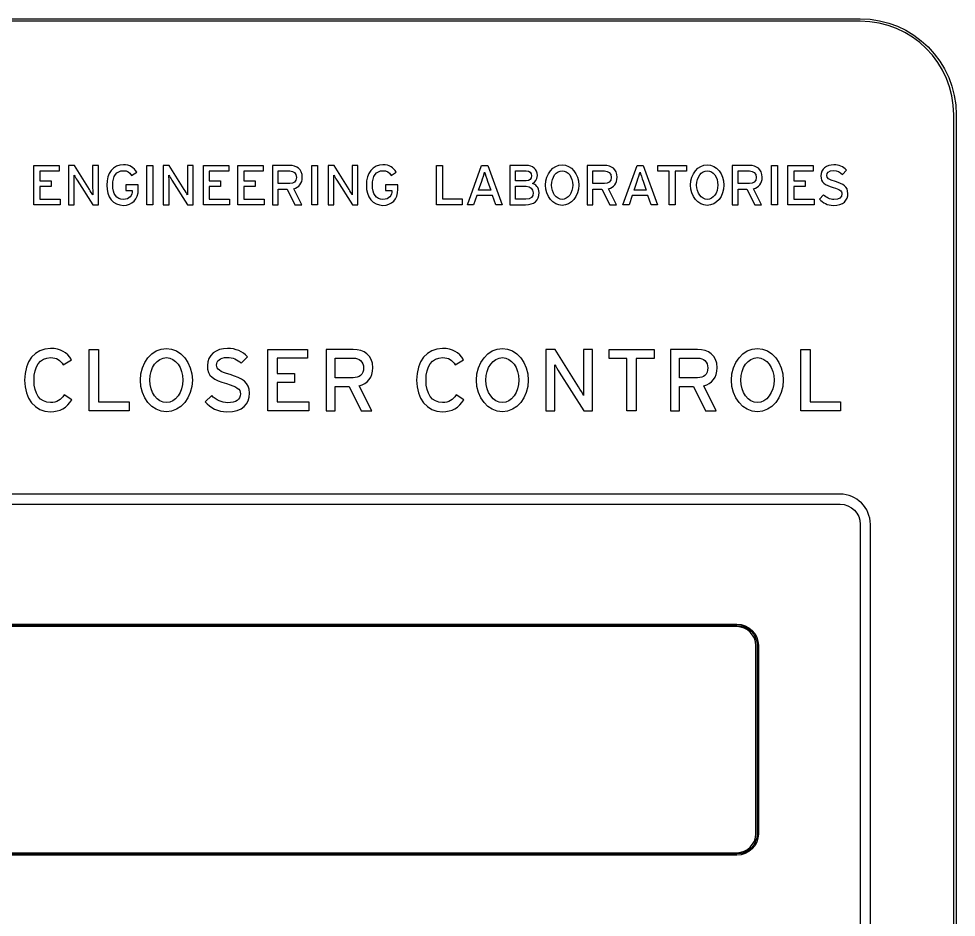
# Model space of a CAD drawing. Extents: x 5.5 to 12.5, y 5.1 to 18.5.
# Drawn here: x 8.799 to 12.51, y 14.94 to 18.498 of the extents above; entities that cross this region are included whole.
import ezdxf

# ---------------------------------------------------------------- set-up
doc = ezdxf.new("R2010")
doc.units = 0
doc.header["$MEASUREMENT"] = 0
doc.layers.get('0').update_dxf_attribs({"linetype": 'CONTINUOUS'})

msp = doc.modelspace()

# ---------------------------------------------------------------- linework, layer by layer
at = {"color": 7}
for points in [[(8.8589, 17.7617), (8.8589, 17.9173), (8.9591, 17.9173), (8.9591, 17.8947), (8.8821, 17.8947), (8.8821, 17.8563), (8.9269, 17.8563), (8.9269, 17.8335), (8.8821, 17.8335), (8.8821, 17.7844), (8.9624, 17.7844), (8.9624, 17.7617)], [(9.3061, 17.7617), (9.3061, 17.9173), (9.3293, 17.9173), (9.3293, 17.7617)], [(9.5297, 17.7617), (9.5297, 17.9173), (9.6299, 17.9173), (9.6299, 17.8947), (9.5527, 17.8947), (9.5527, 17.8563), (9.5975, 17.8563), (9.5975, 17.8335), (9.5527, 17.8335), (9.5527, 17.7844), (9.633, 17.7844), (9.633, 17.7617)], [(9.6661, 17.7617), (9.6661, 17.9173), (9.7663, 17.9173), (9.7663, 17.8947), (9.6895, 17.8947), (9.6895, 17.8563), (9.7343, 17.8563), (9.7343, 17.8335), (9.6895, 17.8335), (9.6895, 17.7844), (9.7698, 17.7844), (9.7698, 17.7617)], [(9.9582, 17.7617), (9.9582, 17.9173), (9.9816, 17.9173), (9.9816, 17.7617)], [(10.4526, 17.7617), (10.4526, 17.9173), (10.4757, 17.9173), (10.4757, 17.7846), (10.5532, 17.7846), (10.5532, 17.7617)], [(10.6872, 17.7617), (10.6741, 17.7986), (10.6121, 17.7986), (10.599, 17.7617), (10.5749, 17.7617), (10.6307, 17.9173), (10.6555, 17.9173), (10.7124, 17.7617)], [(11.3025, 17.7617), (11.2894, 17.7986), (11.227, 17.7986), (11.2143, 17.7617), (11.1898, 17.7617), (11.246, 17.9173), (11.2708, 17.9173), (11.3273, 17.7617)], [(11.3969, 17.8943), (11.3969, 17.7617), (11.3735, 17.7617), (11.3735, 17.8943), (11.3283, 17.8943), (11.3283, 17.9173), (11.442, 17.9173), (11.442, 17.8943)], [(11.7783, 17.7617), (11.7783, 17.9173), (11.8017, 17.9173), (11.8017, 17.7617)], [(11.8434, 17.7617), (11.8434, 17.9173), (11.9436, 17.9173), (11.9436, 17.8947), (11.8668, 17.8947), (11.8668, 17.8563), (11.9112, 17.8563), (11.9112, 17.8335), (11.8668, 17.8335), (11.8668, 17.7844), (11.9467, 17.7844), (11.9467, 17.7617)], [(9.078, 16.9457), (9.078, 17.1888), (9.1145, 17.1888), (9.1145, 16.9816), (9.2356, 16.9816), (9.2356, 16.9457)], [(9.7846, 16.9457), (9.7846, 17.1888), (9.9413, 17.1888), (9.9413, 17.1535), (9.8211, 17.1535), (9.8211, 17.0934), (9.8907, 17.0934), (9.8907, 17.0579), (9.8211, 17.0579), (9.8211, 16.9812), (9.9465, 16.9812), (9.9465, 16.9457)], [(11.2426, 17.1531), (11.2426, 16.9457), (11.206, 16.9457), (11.206, 17.1531), (11.1354, 17.1531), (11.1354, 17.1888), (11.3135, 17.1888), (11.3135, 17.1531)], [(11.8947, 16.9457), (11.8947, 17.1888), (11.9312, 17.1888), (11.9312, 16.9816), (12.0521, 16.9816), (12.0521, 16.9457)]]:
    msp.add_lwpolyline(points, close=True, dxfattribs=at)
for centre, major_axis, ratio in [((10.9497, 17.8396), (0, -0.0803), 0.819742), ((10.9497, 17.8396), (0, 0.0568), 0.739394), ((11.524, 17.8396), (0, -0.0803), 0.819742), ((11.524, 17.8396), (0, 0.0568), 0.739394), ((9.3829, 17.0673), (0, -0.1254), 0.820055), ((10.713, 17.0673), (0, -0.1254), 0.818681), ((11.7225, 17.0673), (0, -0.1254), 0.818681), ((9.3829, 17.0673), (0, 0.0889), 0.738372), ((10.713, 17.0673), (0, 0.0889), 0.736434), ((11.7225, 17.0673), (0, 0.0889), 0.74031)]:
    msp.add_ellipse(centre, major_axis=major_axis, ratio=ratio, dxfattribs=at)
for points, knots in [([(5.8796, 18.4983), (5.6701, 18.4983), (5.4996, 18.3279), (5.4996, 18.1183), (5.4996, 18.1183), (5.4996, 5.8684), (5.4996, 5.8684), (5.4996, 5.6589), (5.6701, 5.4884), (5.8796, 5.4884), (5.8796, 5.4884), (12.1297, 5.4884), (12.1297, 5.4884), (12.3391, 5.4884), (12.5097, 5.6589), (12.5097, 5.8684), (12.5097, 5.8684), (12.5097, 18.1183), (12.5097, 18.1183), (12.5097, 18.3279), (12.3391, 18.4983), (12.1297, 18.4983), (12.1297, 18.4983), (5.8796, 18.4983), (5.8796, 18.4983)], [0, 0, 0, 0, 1, 1, 1, 2, 2, 2, 3, 3, 3, 4, 4, 4, 5, 5, 5, 6, 6, 6, 7, 7, 7, 8, 8, 8, 8]), ([(5.5096, 5.8684), (5.5096, 5.8684), (5.5096, 18.1183), (5.5096, 18.1183), (5.5096, 18.3224), (5.6756, 18.4883), (5.8796, 18.4883), (5.8796, 18.4883), (12.1297, 18.4883), (12.1297, 18.4883), (12.3336, 18.4883), (12.4997, 18.3224), (12.4997, 18.1183), (12.4997, 18.1183), (12.4997, 5.8684), (12.4997, 5.8684), (12.4997, 5.6644), (12.3336, 5.4984), (12.1297, 5.4984), (12.1297, 5.4984), (5.8796, 5.4984), (5.8796, 5.4984), (5.6756, 5.4984), (5.5096, 5.6644), (5.5096, 5.8684)], [0, 0, 0, 0, 1, 1, 1, 2, 2, 2, 3, 3, 3, 4, 4, 4, 5, 5, 5, 6, 6, 6, 7, 7, 7, 8, 8, 8, 8]), ([(9.0916, 17.7617), (9.0916, 17.7617), (9.0296, 17.8594), (9.0296, 17.8594), (9.0258, 17.8651), (9.0205, 17.8744), (9.0181, 17.8785), (9.0181, 17.8726), (9.0182, 17.8511), (9.0182, 17.8425), (9.0182, 17.8425), (9.0182, 17.7617), (9.0182, 17.7617), (9.0182, 17.7617), (8.9955, 17.7617), (8.9955, 17.7617), (8.9955, 17.7617), (8.9955, 17.9173), (8.9955, 17.9173), (8.9955, 17.9173), (9.0193, 17.9173), (9.0193, 17.9173), (9.0193, 17.9173), (9.0785, 17.8223), (9.0785, 17.8223), (9.0825, 17.816), (9.0892, 17.8044), (9.0913, 17.8005), (9.0913, 17.8061), (9.0911, 17.8284), (9.0911, 17.8372), (9.0911, 17.8372), (9.0911, 17.9173), (9.0911, 17.9173), (9.0911, 17.9173), (9.1138, 17.9173), (9.1138, 17.9173), (9.1138, 17.9173), (9.1138, 17.7617), (9.1138, 17.7617), (9.1138, 17.7617), (9.0916, 17.7617), (9.0916, 17.7617)], [0, 0, 0, 0, 1, 1, 1, 2, 2, 2, 3, 3, 3, 4, 4, 4, 5, 5, 5, 6, 6, 6, 7, 7, 7, 8, 8, 8, 9, 9, 9, 10, 10, 10, 11, 11, 11, 12, 12, 12, 13, 13, 13, 14, 14, 14, 14]), ([(9.2127, 17.7593), (9.1724, 17.7593), (9.1469, 17.7924), (9.1469, 17.8396), (9.1469, 17.8866), (9.1724, 17.9198), (9.2127, 17.9198), (9.238, 17.9198), (9.2549, 17.9095), (9.2656, 17.8907), (9.2656, 17.8907), (9.2451, 17.878), (9.2451, 17.878), (9.2372, 17.8907), (9.2287, 17.8964), (9.2127, 17.8964), (9.1855, 17.8964), (9.1707, 17.8744), (9.1707, 17.8396), (9.1707, 17.8046), (9.1855, 17.7827), (9.2127, 17.7827), (9.238, 17.7827), (9.248, 17.7993), (9.248, 17.8175), (9.248, 17.8175), (9.248, 17.8182), (9.248, 17.8182), (9.248, 17.8182), (9.2227, 17.8182), (9.2227, 17.8182), (9.2227, 17.8182), (9.2227, 17.8406), (9.2227, 17.8406), (9.2227, 17.8406), (9.2718, 17.8406), (9.2718, 17.8406), (9.2718, 17.8406), (9.2718, 17.8227), (9.2718, 17.8227), (9.2718, 17.7827), (9.2473, 17.7593), (9.2127, 17.7593)], [0, 0, 0, 0, 1, 1, 1, 2, 2, 2, 3, 3, 3, 4, 4, 4, 5, 5, 5, 6, 6, 6, 7, 7, 7, 8, 8, 8, 9, 9, 9, 10, 10, 10, 11, 11, 11, 12, 12, 12, 13, 13, 13, 14, 14, 14, 14]), ([(9.467, 17.7617), (9.467, 17.7617), (9.4049, 17.8594), (9.4049, 17.8594), (9.4011, 17.8651), (9.3956, 17.8744), (9.3932, 17.8785), (9.3932, 17.8726), (9.3936, 17.8511), (9.3936, 17.8425), (9.3936, 17.8425), (9.3936, 17.7617), (9.3936, 17.7617), (9.3936, 17.7617), (9.3708, 17.7617), (9.3708, 17.7617), (9.3708, 17.7617), (9.3708, 17.9173), (9.3708, 17.9173), (9.3708, 17.9173), (9.3946, 17.9173), (9.3946, 17.9173), (9.3946, 17.9173), (9.4539, 17.8223), (9.4539, 17.8223), (9.4576, 17.816), (9.4645, 17.8044), (9.4666, 17.8005), (9.4666, 17.8061), (9.4666, 17.8284), (9.4666, 17.8372), (9.4666, 17.8372), (9.4666, 17.9173), (9.4666, 17.9173), (9.4666, 17.9173), (9.489, 17.9173), (9.489, 17.9173), (9.489, 17.9173), (9.489, 17.7617), (9.489, 17.7617), (9.489, 17.7617), (9.467, 17.7617), (9.467, 17.7617)], [0, 0, 0, 0, 1, 1, 1, 2, 2, 2, 3, 3, 3, 4, 4, 4, 5, 5, 5, 6, 6, 6, 7, 7, 7, 8, 8, 8, 9, 9, 9, 10, 10, 10, 11, 11, 11, 12, 12, 12, 13, 13, 13, 14, 14, 14, 14]), ([(9.8869, 17.8253), (9.8869, 17.8253), (9.9186, 17.7617), (9.9186, 17.7617), (9.9186, 17.7617), (9.8917, 17.7617), (9.8917, 17.7617), (9.8917, 17.7617), (9.8607, 17.8234), (9.8607, 17.8234), (9.8607, 17.8234), (9.8259, 17.8234), (9.8259, 17.8234), (9.8259, 17.8234), (9.8259, 17.7617), (9.8259, 17.7617), (9.8259, 17.7617), (9.8028, 17.7617), (9.8028, 17.7617), (9.8028, 17.7617), (9.8028, 17.9173), (9.8028, 17.9173), (9.8028, 17.9173), (9.8711, 17.9173), (9.8711, 17.9173), (9.8983, 17.9173), (9.921, 17.9028), (9.921, 17.8709), (9.921, 17.8459), (9.9079, 17.8306), (9.8869, 17.8253)], [0, 0, 0, 0, 1, 1, 1, 2, 2, 2, 3, 3, 3, 4, 4, 4, 5, 5, 5, 6, 6, 6, 7, 7, 7, 8, 8, 8, 9, 9, 9, 10, 10, 10, 10]), ([(9.8711, 17.8954), (9.8711, 17.8954), (9.8259, 17.8954), (9.8259, 17.8954), (9.8259, 17.8954), (9.8259, 17.8453), (9.8259, 17.8453), (9.8259, 17.8453), (9.8711, 17.8453), (9.8711, 17.8453), (9.8866, 17.8453), (9.8976, 17.8533), (9.8976, 17.8702), (9.8976, 17.8864), (9.8869, 17.8954), (9.8711, 17.8954)], [0, 0, 0, 0, 1, 1, 1, 2, 2, 2, 3, 3, 3, 4, 4, 4, 5, 5, 5, 5]), ([(10.1191, 17.7617), (10.1191, 17.7617), (10.0571, 17.8594), (10.0571, 17.8594), (10.0533, 17.8651), (10.0481, 17.8744), (10.0454, 17.8785), (10.0454, 17.8726), (10.0457, 17.8511), (10.0457, 17.8425), (10.0457, 17.8425), (10.0457, 17.7617), (10.0457, 17.7617), (10.0457, 17.7617), (10.023, 17.7617), (10.023, 17.7617), (10.023, 17.7617), (10.023, 17.9173), (10.023, 17.9173), (10.023, 17.9173), (10.0468, 17.9173), (10.0468, 17.9173), (10.0468, 17.9173), (10.106, 17.8223), (10.106, 17.8223), (10.1101, 17.816), (10.1167, 17.8044), (10.1188, 17.8005), (10.1188, 17.8061), (10.1188, 17.8284), (10.1188, 17.8372), (10.1188, 17.8372), (10.1188, 17.9173), (10.1188, 17.9173), (10.1188, 17.9173), (10.1412, 17.9173), (10.1412, 17.9173), (10.1412, 17.9173), (10.1412, 17.7617), (10.1412, 17.7617), (10.1412, 17.7617), (10.1191, 17.7617), (10.1191, 17.7617)], [0, 0, 0, 0, 1, 1, 1, 2, 2, 2, 3, 3, 3, 4, 4, 4, 5, 5, 5, 6, 6, 6, 7, 7, 7, 8, 8, 8, 9, 9, 9, 10, 10, 10, 11, 11, 11, 12, 12, 12, 13, 13, 13, 14, 14, 14, 14]), ([(10.2404, 17.7593), (10.2001, 17.7593), (10.1746, 17.7924), (10.1746, 17.8396), (10.1746, 17.8866), (10.2001, 17.9198), (10.2404, 17.9198), (10.2655, 17.9198), (10.2824, 17.9095), (10.2931, 17.8907), (10.2931, 17.8907), (10.2728, 17.878), (10.2728, 17.878), (10.2645, 17.8907), (10.2562, 17.8964), (10.2404, 17.8964), (10.2132, 17.8964), (10.1983, 17.8744), (10.1983, 17.8396), (10.1983, 17.8046), (10.2132, 17.7827), (10.2404, 17.7827), (10.2655, 17.7827), (10.2755, 17.7993), (10.2755, 17.8175), (10.2755, 17.8175), (10.2755, 17.8182), (10.2755, 17.8182), (10.2755, 17.8182), (10.2504, 17.8182), (10.2504, 17.8182), (10.2504, 17.8182), (10.2504, 17.8406), (10.2504, 17.8406), (10.2504, 17.8406), (10.2993, 17.8406), (10.2993, 17.8406), (10.2993, 17.8406), (10.2993, 17.8227), (10.2993, 17.8227), (10.2993, 17.7827), (10.2748, 17.7593), (10.2404, 17.7593)], [0, 0, 0, 0, 1, 1, 1, 2, 2, 2, 3, 3, 3, 4, 4, 4, 5, 5, 5, 6, 6, 6, 7, 7, 7, 8, 8, 8, 9, 9, 9, 10, 10, 10, 11, 11, 11, 12, 12, 12, 13, 13, 13, 14, 14, 14, 14]), ([(10.6545, 17.8552), (10.651, 17.8664), (10.6445, 17.8844), (10.6428, 17.8911), (10.641, 17.8844), (10.6355, 17.8666), (10.6314, 17.8551), (10.6314, 17.8551), (10.619, 17.8196), (10.619, 17.8196), (10.619, 17.8196), (10.6672, 17.8196), (10.6672, 17.8196), (10.6672, 17.8196), (10.6545, 17.8552), (10.6545, 17.8552)], [0, 0, 0, 0, 1, 1, 1, 2, 2, 2, 3, 3, 3, 4, 4, 4, 5, 5, 5, 5]), ([(10.8047, 17.7617), (10.8047, 17.7617), (10.743, 17.7617), (10.743, 17.7617), (10.743, 17.7617), (10.743, 17.9173), (10.743, 17.9173), (10.743, 17.9173), (10.8067, 17.9173), (10.8067, 17.9173), (10.834, 17.9173), (10.8515, 17.9031), (10.8515, 17.8769), (10.8515, 17.8611), (10.8429, 17.8513), (10.8319, 17.8458), (10.844, 17.8425), (10.8581, 17.8311), (10.8581, 17.8096), (10.8581, 17.7779), (10.8388, 17.7617), (10.8047, 17.7617)], [0, 0, 0, 0, 1, 1, 1, 2, 2, 2, 3, 3, 3, 4, 4, 4, 5, 5, 5, 6, 6, 6, 7, 7, 7, 7]), ([(10.8067, 17.8961), (10.8067, 17.8961), (10.7647, 17.8961), (10.7647, 17.8961), (10.7647, 17.8961), (10.7647, 17.8558), (10.7647, 17.8558), (10.7647, 17.8558), (10.8067, 17.8558), (10.8067, 17.8558), (10.8219, 17.8558), (10.8281, 17.8652), (10.8281, 17.8756), (10.8281, 17.8871), (10.8223, 17.8961), (10.8067, 17.8961)], [0, 0, 0, 0, 1, 1, 1, 2, 2, 2, 3, 3, 3, 4, 4, 4, 5, 5, 5, 5]), ([(11.133, 17.8253), (11.133, 17.8253), (11.1647, 17.7617), (11.1647, 17.7617), (11.1647, 17.7617), (11.1378, 17.7617), (11.1378, 17.7617), (11.1378, 17.7617), (11.1068, 17.8234), (11.1068, 17.8234), (11.1068, 17.8234), (11.0717, 17.8234), (11.0717, 17.8234), (11.0717, 17.8234), (11.0717, 17.7617), (11.0717, 17.7617), (11.0717, 17.7617), (11.0489, 17.7617), (11.0489, 17.7617), (11.0489, 17.7617), (11.0489, 17.9173), (11.0489, 17.9173), (11.0489, 17.9173), (11.1172, 17.9173), (11.1172, 17.9173), (11.1444, 17.9173), (11.1671, 17.9028), (11.1671, 17.8709), (11.1671, 17.8459), (11.154, 17.8306), (11.133, 17.8253)], [0, 0, 0, 0, 1, 1, 1, 2, 2, 2, 3, 3, 3, 4, 4, 4, 5, 5, 5, 6, 6, 6, 7, 7, 7, 8, 8, 8, 9, 9, 9, 10, 10, 10, 10]), ([(11.1172, 17.8954), (11.1172, 17.8954), (11.0717, 17.8954), (11.0717, 17.8954), (11.0717, 17.8954), (11.0717, 17.8453), (11.0717, 17.8453), (11.0717, 17.8453), (11.1172, 17.8453), (11.1172, 17.8453), (11.1327, 17.8453), (11.1437, 17.8533), (11.1437, 17.8702), (11.1437, 17.8864), (11.133, 17.8954), (11.1172, 17.8954)], [0, 0, 0, 0, 1, 1, 1, 2, 2, 2, 3, 3, 3, 4, 4, 4, 5, 5, 5, 5]), ([(11.2698, 17.8552), (11.266, 17.8664), (11.2598, 17.8844), (11.2581, 17.8911), (11.2563, 17.8844), (11.2505, 17.8666), (11.2467, 17.8551), (11.2467, 17.8551), (11.2343, 17.8196), (11.2343, 17.8196), (11.2343, 17.8196), (11.2822, 17.8196), (11.2822, 17.8196), (11.2822, 17.8196), (11.2698, 17.8552), (11.2698, 17.8552)], [0, 0, 0, 0, 1, 1, 1, 2, 2, 2, 3, 3, 3, 4, 4, 4, 5, 5, 5, 5]), ([(11.707, 17.8253), (11.707, 17.8253), (11.739, 17.7617), (11.739, 17.7617), (11.739, 17.7617), (11.7121, 17.7617), (11.7121, 17.7617), (11.7121, 17.7617), (11.6811, 17.8234), (11.6811, 17.8234), (11.6811, 17.8234), (11.646, 17.8234), (11.646, 17.8234), (11.646, 17.8234), (11.646, 17.7617), (11.646, 17.7617), (11.646, 17.7617), (11.6232, 17.7617), (11.6232, 17.7617), (11.6232, 17.7617), (11.6232, 17.9173), (11.6232, 17.9173), (11.6232, 17.9173), (11.6914, 17.9173), (11.6914, 17.9173), (11.7183, 17.9173), (11.7414, 17.9028), (11.7414, 17.8709), (11.7414, 17.8459), (11.7283, 17.8306), (11.707, 17.8253)], [0, 0, 0, 0, 1, 1, 1, 2, 2, 2, 3, 3, 3, 4, 4, 4, 5, 5, 5, 6, 6, 6, 7, 7, 7, 8, 8, 8, 9, 9, 9, 10, 10, 10, 10]), ([(11.6914, 17.8954), (11.6914, 17.8954), (11.646, 17.8954), (11.646, 17.8954), (11.646, 17.8954), (11.646, 17.8453), (11.646, 17.8453), (11.646, 17.8453), (11.6914, 17.8453), (11.6914, 17.8453), (11.707, 17.8453), (11.7176, 17.8533), (11.7176, 17.8702), (11.7176, 17.8864), (11.707, 17.8954), (11.6914, 17.8954)], [0, 0, 0, 0, 1, 1, 1, 2, 2, 2, 3, 3, 3, 4, 4, 4, 5, 5, 5, 5]), ([(12.0232, 17.7593), (12.0005, 17.7593), (11.9812, 17.7691), (11.9681, 17.7844), (11.9681, 17.7844), (11.9846, 17.8006), (11.9846, 17.8006), (11.995, 17.7893), (12.0105, 17.7822), (12.0249, 17.7822), (12.047, 17.7822), (12.0573, 17.7898), (12.0573, 17.8049), (12.0573, 17.8168), (12.048, 17.8229), (12.0222, 17.8306), (11.9894, 17.8404), (11.9736, 17.8487), (11.9736, 17.8764), (11.9736, 17.9033), (11.9963, 17.9198), (12.0249, 17.9198), (12.0459, 17.9198), (12.0618, 17.9119), (12.0756, 17.8986), (12.0756, 17.8986), (12.0594, 17.8819), (12.0594, 17.8819), (12.0494, 17.8919), (12.0384, 17.8969), (12.0232, 17.8969), (12.005, 17.8969), (11.997, 17.888), (11.997, 17.8775), (11.997, 17.8666), (12.0043, 17.8613), (12.0311, 17.8533), (12.0618, 17.844), (12.0807, 17.8342), (12.0807, 17.8065), (12.0807, 17.7784), (12.0632, 17.7593), (12.0232, 17.7593)], [0, 0, 0, 0, 1, 1, 1, 2, 2, 2, 3, 3, 3, 4, 4, 4, 5, 5, 5, 6, 6, 6, 7, 7, 7, 8, 8, 8, 9, 9, 9, 10, 10, 10, 11, 11, 11, 12, 12, 12, 13, 13, 13, 14, 14, 14, 14]), ([(10.8071, 17.8346), (10.8071, 17.8346), (10.7647, 17.8346), (10.7647, 17.8346), (10.7647, 17.8346), (10.7647, 17.7831), (10.7647, 17.7831), (10.7647, 17.7831), (10.8064, 17.7831), (10.8064, 17.7831), (10.8271, 17.7831), (10.8347, 17.7936), (10.8347, 17.8089), (10.8347, 17.8249), (10.8247, 17.8346), (10.8071, 17.8346)], [0, 0, 0, 0, 1, 1, 1, 2, 2, 2, 3, 3, 3, 4, 4, 4, 5, 5, 5, 5]), ([(8.9245, 16.9419), (8.8616, 16.9419), (8.8217, 16.9938), (8.8217, 17.0673), (8.8217, 17.1409), (8.8616, 17.1927), (8.9245, 17.1927), (8.9641, 17.1927), (8.9905, 17.1767), (9.0072, 17.1473), (9.0072, 17.1473), (8.9748, 17.1271), (8.9748, 17.1271), (8.9624, 17.1468), (8.9495, 17.1562), (8.9245, 17.1562), (8.8821, 17.1562), (8.8592, 17.1218), (8.8592, 17.0673), (8.8592, 17.0127), (8.8821, 16.9785), (8.9245, 16.9785), (8.9498, 16.9785), (8.9655, 16.9888), (8.9779, 17.0086), (8.9779, 17.0086), (9.0082, 16.9885), (9.0082, 16.9885), (8.9908, 16.9587), (8.9614, 16.9419), (8.9245, 16.9419)], [0, 0, 0, 0, 1, 1, 1, 2, 2, 2, 3, 3, 3, 4, 4, 4, 5, 5, 5, 6, 6, 6, 7, 7, 7, 8, 8, 8, 9, 9, 9, 10, 10, 10, 10]), ([(9.6227, 16.9419), (9.5875, 16.9419), (9.5569, 16.9573), (9.5362, 16.9812), (9.5362, 16.9812), (9.5624, 17.0065), (9.5624, 17.0065), (9.5786, 16.9888), (9.6027, 16.9778), (9.6254, 16.9778), (9.6595, 16.9778), (9.6761, 16.9895), (9.6761, 17.0131), (9.6761, 17.0319), (9.6616, 17.0413), (9.6209, 17.0534), (9.5696, 17.0687), (9.5452, 17.0816), (9.5452, 17.1251), (9.5452, 17.1669), (9.5803, 17.1927), (9.6251, 17.1927), (9.6582, 17.1927), (9.6833, 17.1805), (9.7047, 17.1597), (9.7047, 17.1597), (9.6792, 17.1337), (9.6792, 17.1337), (9.6637, 17.1493), (9.6464, 17.1569), (9.6223, 17.1569), (9.5941, 17.1569), (9.5817, 17.143), (9.5817, 17.1268), (9.5817, 17.1097), (9.593, 17.1013), (9.6351, 17.0889), (9.683, 17.0742), (9.7126, 17.0591), (9.7126, 17.0157), (9.7126, 16.9719), (9.685, 16.9419), (9.6227, 16.9419)], [0, 0, 0, 0, 1, 1, 1, 2, 2, 2, 3, 3, 3, 4, 4, 4, 5, 5, 5, 6, 6, 6, 7, 7, 7, 8, 8, 8, 9, 9, 9, 10, 10, 10, 11, 11, 11, 12, 12, 12, 13, 13, 13, 14, 14, 14, 14]), ([(10.1467, 17.0451), (10.1467, 17.0451), (10.1963, 16.9457), (10.1963, 16.9457), (10.1963, 16.9457), (10.1542, 16.9457), (10.1542, 16.9457), (10.1542, 16.9457), (10.106, 17.042), (10.106, 17.042), (10.106, 17.042), (10.0512, 17.042), (10.0512, 17.042), (10.0512, 17.042), (10.0512, 16.9457), (10.0512, 16.9457), (10.0512, 16.9457), (10.0154, 16.9457), (10.0154, 16.9457), (10.0154, 16.9457), (10.0154, 17.1888), (10.0154, 17.1888), (10.0154, 17.1888), (10.1222, 17.1888), (10.1222, 17.1888), (10.1646, 17.1888), (10.2001, 17.1662), (10.2001, 17.1163), (10.2001, 17.0773), (10.1797, 17.0534), (10.1467, 17.0451)], [0, 0, 0, 0, 1, 1, 1, 2, 2, 2, 3, 3, 3, 4, 4, 4, 5, 5, 5, 6, 6, 6, 7, 7, 7, 8, 8, 8, 9, 9, 9, 10, 10, 10, 10]), ([(10.4764, 16.9419), (10.4133, 16.9419), (10.3734, 16.9938), (10.3734, 17.0673), (10.3734, 17.1409), (10.4133, 17.1927), (10.4764, 17.1927), (10.516, 17.1927), (10.5422, 17.1767), (10.559, 17.1473), (10.559, 17.1473), (10.5267, 17.1271), (10.5267, 17.1271), (10.5143, 17.1468), (10.5012, 17.1562), (10.4764, 17.1562), (10.434, 17.1562), (10.4109, 17.1218), (10.4109, 17.0673), (10.4109, 17.0127), (10.434, 16.9785), (10.4764, 16.9785), (10.5015, 16.9785), (10.5174, 16.9888), (10.5298, 17.0086), (10.5298, 17.0086), (10.5601, 16.9885), (10.5601, 16.9885), (10.5425, 16.9587), (10.5129, 16.9419), (10.4764, 16.9419)], [0, 0, 0, 0, 1, 1, 1, 2, 2, 2, 3, 3, 3, 4, 4, 4, 5, 5, 5, 6, 6, 6, 7, 7, 7, 8, 8, 8, 9, 9, 9, 10, 10, 10, 10]), ([(11.0352, 16.9457), (11.0352, 16.9457), (10.9384, 17.0982), (10.9384, 17.0982), (10.9325, 17.1073), (10.9242, 17.1218), (10.9204, 17.1282), (10.9204, 17.119), (10.9208, 17.0854), (10.9208, 17.0718), (10.9208, 17.0718), (10.9208, 16.9457), (10.9208, 16.9457), (10.9208, 16.9457), (10.8853, 16.9457), (10.8853, 16.9457), (10.8853, 16.9457), (10.8853, 17.1888), (10.8853, 17.1888), (10.8853, 17.1888), (10.9225, 17.1888), (10.9225, 17.1888), (10.9225, 17.1888), (11.0148, 17.0406), (11.0148, 17.0406), (11.021, 17.0305), (11.0314, 17.0124), (11.0348, 17.0062), (11.0348, 17.0153), (11.0345, 17.0499), (11.0345, 17.0636), (11.0345, 17.0636), (11.0345, 17.1888), (11.0345, 17.1888), (11.0345, 17.1888), (11.07, 17.1888), (11.07, 17.1888), (11.07, 17.1888), (11.07, 16.9457), (11.07, 16.9457), (11.07, 16.9457), (11.0352, 16.9457), (11.0352, 16.9457)], [0, 0, 0, 0, 1, 1, 1, 2, 2, 2, 3, 3, 3, 4, 4, 4, 5, 5, 5, 6, 6, 6, 7, 7, 7, 8, 8, 8, 9, 9, 9, 10, 10, 10, 11, 11, 11, 12, 12, 12, 13, 13, 13, 14, 14, 14, 14]), ([(11.5099, 17.0451), (11.5099, 17.0451), (11.5595, 16.9457), (11.5595, 16.9457), (11.5595, 16.9457), (11.5175, 16.9457), (11.5175, 16.9457), (11.5175, 16.9457), (11.4692, 17.042), (11.4692, 17.042), (11.4692, 17.042), (11.4145, 17.042), (11.4145, 17.042), (11.4145, 17.042), (11.4145, 16.9457), (11.4145, 16.9457), (11.4145, 16.9457), (11.3786, 16.9457), (11.3786, 16.9457), (11.3786, 16.9457), (11.3786, 17.1888), (11.3786, 17.1888), (11.3786, 17.1888), (11.4854, 17.1888), (11.4854, 17.1888), (11.5275, 17.1888), (11.5633, 17.1662), (11.5633, 17.1163), (11.5633, 17.0773), (11.543, 17.0534), (11.5099, 17.0451)], [0, 0, 0, 0, 1, 1, 1, 2, 2, 2, 3, 3, 3, 4, 4, 4, 5, 5, 5, 6, 6, 6, 7, 7, 7, 8, 8, 8, 9, 9, 9, 10, 10, 10, 10]), ([(10.1222, 17.1545), (10.1222, 17.1545), (10.0512, 17.1545), (10.0512, 17.1545), (10.0512, 17.1545), (10.0512, 17.0763), (10.0512, 17.0763), (10.0512, 17.0763), (10.1222, 17.0763), (10.1222, 17.0763), (10.1463, 17.0763), (10.1635, 17.0889), (10.1635, 17.1152), (10.1635, 17.1406), (10.1467, 17.1545), (10.1222, 17.1545)], [0, 0, 0, 0, 1, 1, 1, 2, 2, 2, 3, 3, 3, 4, 4, 4, 5, 5, 5, 5]), ([(11.4854, 17.1545), (11.4854, 17.1545), (11.4145, 17.1545), (11.4145, 17.1545), (11.4145, 17.1545), (11.4145, 17.0763), (11.4145, 17.0763), (11.4145, 17.0763), (11.4854, 17.0763), (11.4854, 17.0763), (11.5095, 17.0763), (11.5264, 17.0889), (11.5264, 17.1152), (11.5264, 17.1406), (11.5099, 17.1545), (11.4854, 17.1545)], [0, 0, 0, 0, 1, 1, 1, 2, 2, 2, 3, 3, 3, 4, 4, 4, 5, 5, 5, 5]), ([(5.9497, 11.5156), (5.8835, 11.5156), (5.8296, 11.5697), (5.8296, 11.6358), (5.8296, 11.6358), (5.8296, 16.4958), (5.8296, 16.4958), (5.8296, 16.562), (5.8835, 16.6157), (5.9497, 16.6157), (5.9497, 16.6157), (12.0497, 16.6157), (12.0497, 16.6157), (12.1159, 16.6157), (12.1696, 16.562), (12.1696, 16.4958), (12.1696, 16.4958), (12.1696, 11.6358), (12.1696, 11.6358), (12.1696, 11.5697), (12.1159, 11.5156), (12.0497, 11.5156), (12.0497, 11.5156), (5.9497, 11.5156), (5.9497, 11.5156)], [0, 0, 0, 0, 1, 1, 1, 2, 2, 2, 3, 3, 3, 4, 4, 4, 5, 5, 5, 6, 6, 6, 7, 7, 7, 8, 8, 8, 8]), ([(12.0497, 11.5559), (12.0938, 11.5559), (12.1297, 11.5917), (12.1297, 11.6358), (12.1297, 11.6358), (12.1297, 16.4958), (12.1297, 16.4958), (12.1297, 16.5399), (12.0938, 16.5757), (12.0497, 16.5757), (12.0497, 16.5757), (5.9497, 16.5757), (5.9497, 16.5757), (5.9054, 16.5757), (5.8696, 16.5399), (5.8696, 16.4958), (5.8696, 16.4958), (5.8696, 11.6358), (5.8696, 11.6358), (5.8696, 11.5917), (5.9054, 11.5559), (5.9497, 11.5559), (5.9497, 11.5559), (12.0497, 11.5559), (12.0497, 11.5559)], [0, 0, 0, 0, 1, 1, 1, 2, 2, 2, 3, 3, 3, 4, 4, 4, 5, 5, 5, 6, 6, 6, 7, 7, 7, 8, 8, 8, 8]), ([(7.9046, 16.1008), (7.8577, 16.1008), (7.8197, 16.0628), (7.8197, 16.0157), (7.8197, 16.0157), (7.8197, 15.2707), (7.8197, 15.2707), (7.8197, 15.2239), (7.8577, 15.1858), (7.9046, 15.1858), (7.9046, 15.1858), (11.6415, 15.1858), (11.6415, 15.1858), (11.6883, 15.1858), (11.7266, 15.2239), (11.7266, 15.2707), (11.7266, 15.2707), (11.7266, 16.0157), (11.7266, 16.0157), (11.7266, 16.0628), (11.6883, 16.1008), (11.6415, 16.1008), (11.6415, 16.1008), (7.9046, 16.1008), (7.9046, 16.1008)], [0, 0, 0, 0, 1, 1, 1, 2, 2, 2, 3, 3, 3, 4, 4, 4, 5, 5, 5, 6, 6, 6, 7, 7, 7, 8, 8, 8, 8]), ([(11.6415, 15.1908), (11.6859, 15.1908), (11.7218, 15.2266), (11.7218, 15.2707), (11.7218, 15.2707), (11.7218, 16.0157), (11.7218, 16.0157), (11.7218, 16.06), (11.6859, 16.0958), (11.6415, 16.0958), (11.6415, 16.0958), (7.9046, 16.0958), (7.9046, 16.0958), (7.8605, 16.0958), (7.8247, 16.06), (7.8247, 16.0157), (7.8247, 16.0157), (7.8247, 15.2707), (7.8247, 15.2707), (7.8247, 15.2266), (7.8605, 15.1908), (7.9046, 15.1908), (7.9046, 15.1908), (11.6415, 15.1908), (11.6415, 15.1908)], [0, 0, 0, 0, 1, 1, 1, 2, 2, 2, 3, 3, 3, 4, 4, 4, 5, 5, 5, 6, 6, 6, 7, 7, 7, 8, 8, 8, 8]), ([(7.8297, 15.2707), (7.8297, 15.2707), (7.8297, 16.0157), (7.8297, 16.0157), (7.8297, 16.0572), (7.8633, 16.0908), (7.9046, 16.0908), (7.9046, 16.0908), (11.6415, 16.0908), (11.6415, 16.0908), (11.6828, 16.0908), (11.7166, 16.0572), (11.7166, 16.0157), (11.7166, 16.0157), (11.7166, 15.2707), (11.7166, 15.2707), (11.7166, 15.2294), (11.6828, 15.1958), (11.6415, 15.1958), (11.6415, 15.1958), (7.9046, 15.1958), (7.9046, 15.1958), (7.8633, 15.1958), (7.8297, 15.2294), (7.8297, 15.2707)], [0, 0, 0, 0, 1, 1, 1, 2, 2, 2, 3, 3, 3, 4, 4, 4, 5, 5, 5, 6, 6, 6, 7, 7, 7, 8, 8, 8, 8])]:
    msp.add_open_spline(points, degree=3, knots=knots, dxfattribs=at)

doc.saveas('drawing.dxf')
